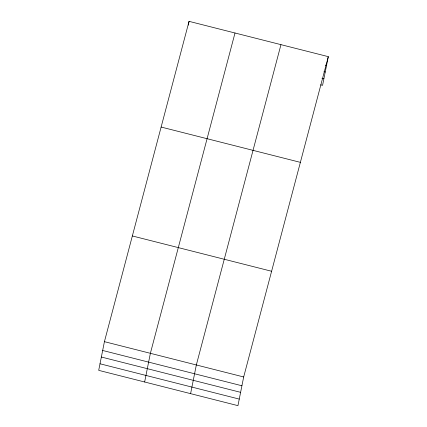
<?xml version="1.0" encoding="UTF-8"?>
<svg xmlns="http://www.w3.org/2000/svg" width="427" height="427" viewBox="0 0 427 427"><rect width="100%" height="100%" fill="white"/><g stroke="black" fill="none" stroke-linecap="round" stroke-linejoin="round"><path stroke-width="0.64" d="M104.423 341.664L98.696 370.348L237.946 405.65L243.678 376.966L328.304 56.652L189.054 21.35L104.423 341.664L243.678 376.966M188.296 25.124L189.054 21.35M144.646 381.994L150.379 353.316L235.005 33.002M190.602 393.646L196.335 364.962L280.961 44.648M328.304 56.652L322.577 85.336L320.656 84.85M325.267 65.128L326.548 65.454M323.96 71.693L325.235 72.014M321.969 78.29L323.885 78.776M161.123 127.054L300.378 162.356M132.354 235.96L271.604 271.262M102.667 350.466L241.922 385.768M101.354 357.025L240.609 392.328M100.003 363.783L239.259 399.09"/></g></svg>
